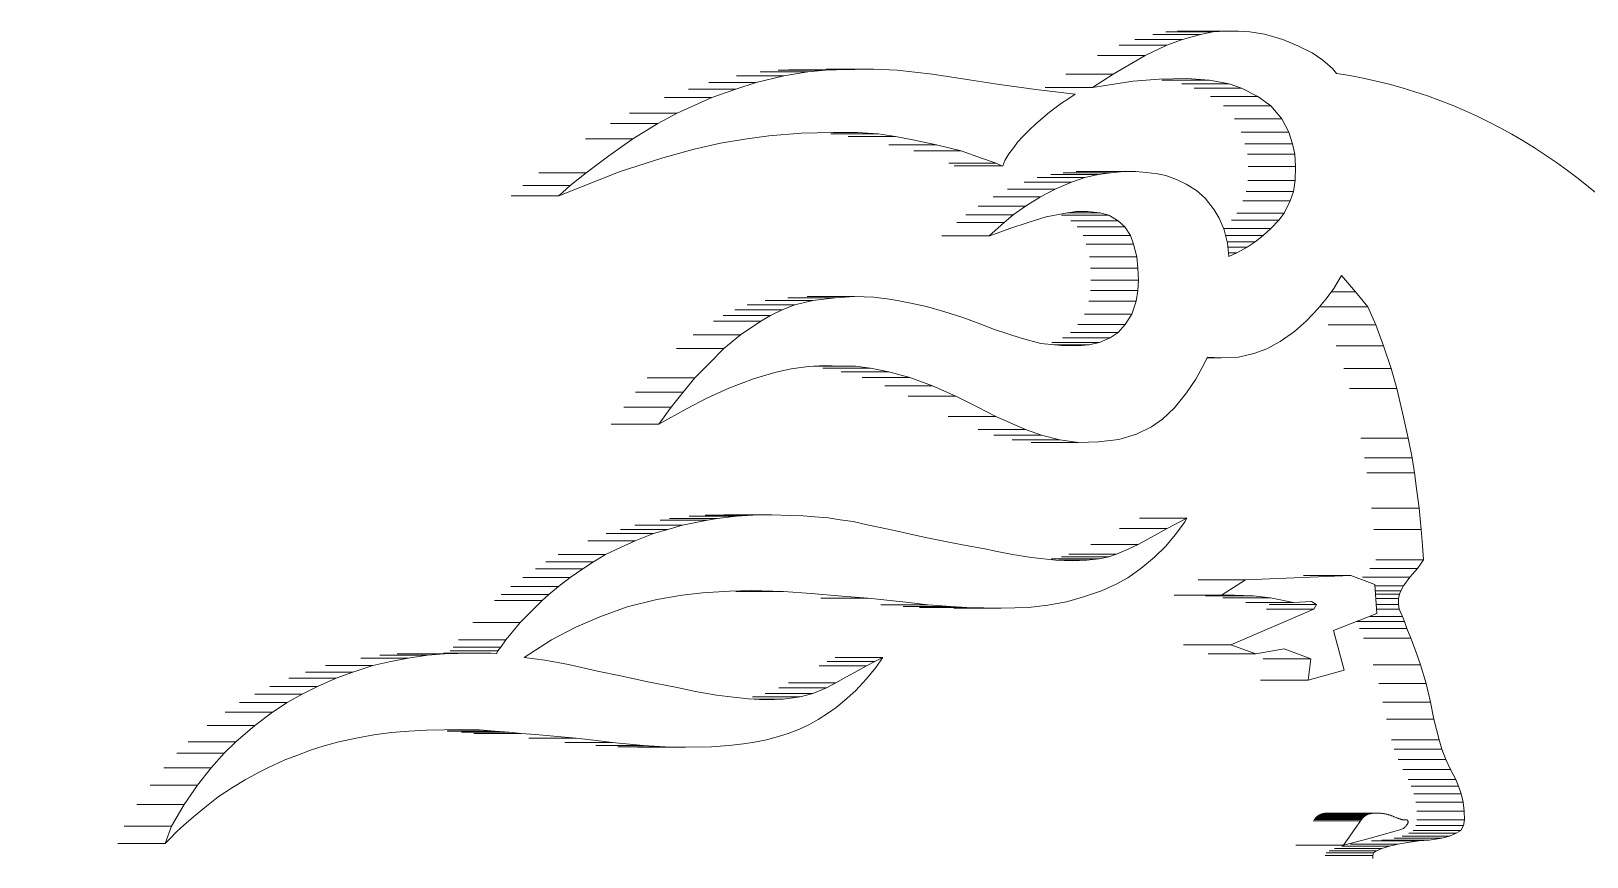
# Model space of a CAD drawing. Header units: inches. Extents: x 20 to 536, y 8 to 344.
# Drawn here: x 125.577 to 126.602, y 126.09 to 126.634 of the extents above; entities that cross this region are included whole.
import ezdxf

# ---------------------------------------------------------------- set-up
doc = ezdxf.new("R2010")
doc.units = ezdxf.units.IN
doc.header["$LTSCALE"] = 16
doc.header["$MEASUREMENT"] = 0
doc.layers.add('Visible (ANSI)', color=7, linetype='Continuous', lineweight=50)

msp = doc.modelspace()

# ---------------------------------------------------------------- linework, layer by layer
at = {"layer": 'Visible (ANSI)', "linetype": 'Continuous', "lineweight": 18}
for p, q in [((126.32467, 126.63301), (126.35592, 126.63301)), ((126.33243, 126.63339), (126.36368, 126.63339)), ((126.34125, 126.63352), (126.3725, 126.63352)), ((126.34745, 126.63136), (126.35592, 126.63301)), ((126.35592, 126.63301), (126.36368, 126.63339)), ((126.36368, 126.63339), (126.3725, 126.63352)), ((126.3725, 126.63352), (126.37994, 126.63299)), ((126.37994, 126.63299), (126.38972, 126.63143)), ((126.29401, 126.62427), (126.32526, 126.62427)), ((126.30435, 126.62791), (126.3356, 126.62791)), ((126.31099, 126.61752), (126.32526, 126.62427)), ((126.3162, 126.63136), (126.34745, 126.63136)), ((126.32526, 126.62427), (126.3356, 126.62791)), ((126.3356, 126.62791), (126.34745, 126.63136)), ((126.38972, 126.63143), (126.40179, 126.62794)), ((126.40179, 126.62794), (126.41159, 126.62391)), ((126.41159, 126.62391), (126.42113, 126.61923)), ((126.27974, 126.61752), (126.31099, 126.61752)), ((126.28999, 126.60522), (126.31099, 126.61752)), ((126.42113, 126.61923), (126.42806, 126.6143)), ((126.42806, 126.6143), (126.43444, 126.60893)), ((126.04193, 126.60409), (126.07318, 126.60409)), ((126.05494, 126.59971), (126.07318, 126.60409)), ((126.05765, 126.60667), (126.0889, 126.60667)), ((126.06932, 126.60773), (126.10057, 126.60773)), ((126.07318, 126.60409), (126.0889, 126.60667)), ((126.07653, 126.60802), (126.10778, 126.60802)), ((126.0889, 126.60667), (126.10057, 126.60773)), ((126.10057, 126.60773), (126.10778, 126.60802)), ((126.10104, 126.60839), (126.13229, 126.60839)), ((126.10778, 126.60802), (126.13229, 126.60839)), ((126.13229, 126.60839), (126.14779, 126.60783)), ((126.14779, 126.60783), (126.17099, 126.60527)), ((126.17099, 126.60527), (126.19528, 126.60146)), ((126.19528, 126.60146), (126.21523, 126.59843)), ((126.25874, 126.60522), (126.28999, 126.60522)), ((126.2765, 126.5963), (126.28999, 126.60522)), ((126.32028, 126.60198), (126.30308, 126.60066)), ((126.33841, 126.60226), (126.32028, 126.60198)), ((126.32209, 126.60116), (126.35334, 126.60116)), ((126.35334, 126.60116), (126.33841, 126.60226)), ((126.36645, 126.59872), (126.35334, 126.60116)), ((126.43444, 126.60893), (126.43715, 126.60567)), ((126.01028, 126.5954), (126.04153, 126.5954)), ((126.02369, 126.59971), (126.05494, 126.59971)), ((126.02584, 126.58988), (126.04153, 126.5954)), ((126.04153, 126.5954), (126.05494, 126.59971)), ((126.21523, 126.59843), (126.23916, 126.59503)), ((126.23916, 126.59503), (126.26493, 126.5921)), ((126.24525, 126.5963), (126.2765, 126.5963)), ((126.26493, 126.5921), (126.26008, 126.58868)), ((126.30308, 126.60066), (126.2765, 126.5963)), ((126.3352, 126.59872), (126.36645, 126.59872)), ((126.34327, 126.59593), (126.37452, 126.59593)), ((126.37452, 126.59593), (126.36645, 126.59872)), ((126.38537, 126.59053), (126.37452, 126.59593)), ((125.99459, 126.58988), (126.02584, 126.58988)), ((126.00284, 126.57957), (126.02584, 126.58988)), ((126.25236, 126.58333), (126.24816, 126.58009)), ((126.25607, 126.586), (126.25236, 126.58333)), ((126.26008, 126.58868), (126.25607, 126.586)), ((126.35412, 126.59053), (126.38537, 126.59053)), ((126.36268, 126.58431), (126.39393, 126.58431)), ((126.39393, 126.58431), (126.38537, 126.59053)), ((126.40114, 126.57568), (126.39393, 126.58431)), ((125.9589, 126.57258), (125.99015, 126.57258)), ((125.97159, 126.57957), (126.00284, 126.57957)), ((125.97375, 126.56266), (125.99015, 126.57258)), ((125.99015, 126.57258), (126.00284, 126.57957)), ((126.23889, 126.57222), (126.2347, 126.56829)), ((126.24367, 126.57638), (126.23889, 126.57222)), ((126.24816, 126.58009), (126.24367, 126.57638)), ((126.36989, 126.57568), (126.40114, 126.57568)), ((126.4056, 126.56701), (126.40114, 126.57568)), ((125.9425, 126.56266), (125.97375, 126.56266)), ((125.95788, 126.55128), (125.97375, 126.56266)), ((126.04757, 126.56245), (126.03139, 126.55966)), ((126.06335, 126.56453), (126.04757, 126.56245)), ((126.08464, 126.56628), (126.06335, 126.56453)), ((126.10564, 126.56683), (126.08464, 126.56628)), ((126.10402, 126.5659), (126.13527, 126.5659)), ((126.12185, 126.56685), (126.10564, 126.56683)), ((126.11544, 126.56422), (126.14669, 126.56422)), ((126.13527, 126.5659), (126.12185, 126.56685)), ((126.14669, 126.56422), (126.13527, 126.5659)), ((126.15813, 126.56186), (126.14669, 126.56422)), ((126.17357, 126.55863), (126.15813, 126.56186)), ((126.22711, 126.56033), (126.22449, 126.55688)), ((126.23081, 126.56425), (126.22711, 126.56033)), ((126.2347, 126.56829), (126.23081, 126.56425)), ((126.37435, 126.56701), (126.4056, 126.56701)), ((126.40799, 126.55937), (126.4056, 126.56701)), ((125.94302, 126.54021), (125.95788, 126.55128)), ((125.99348, 126.55008), (125.96537, 126.54111)), ((126.01403, 126.5557), (125.99348, 126.55008)), ((126.03139, 126.55966), (126.01403, 126.5557)), ((126.14232, 126.55863), (126.17357, 126.55863)), ((126.15864, 126.5547), (126.18989, 126.5547)), ((126.18989, 126.5547), (126.17357, 126.55863)), ((126.20335, 126.54983), (126.18989, 126.5547)), ((126.21299, 126.54651), (126.20335, 126.54983)), ((126.22139, 126.55263), (126.21877, 126.54838)), ((126.22449, 126.55688), (126.22139, 126.55263)), ((126.37674, 126.55937), (126.40799, 126.55937)), ((126.37842, 126.55251), (126.40967, 126.55251)), ((126.40967, 126.55251), (126.40799, 126.55937)), ((126.41005, 126.54437), (126.40967, 126.55251)), ((125.91177, 126.54021), (125.94302, 126.54021)), ((125.96537, 126.54111), (125.9249, 126.52499)), ((125.93244, 126.53184), (125.94302, 126.54021)), ((126.18174, 126.54651), (126.21299, 126.54651)), ((126.18527, 126.54483), (126.21652, 126.54483)), ((126.21652, 126.54483), (126.21299, 126.54651)), ((126.21735, 126.54484), (126.21652, 126.54483)), ((126.21877, 126.54838), (126.21735, 126.54484)), ((126.25714, 126.5403), (126.28839, 126.5403)), ((126.2657, 126.54099), (126.29695, 126.54099)), ((126.28016, 126.53904), (126.28839, 126.5403)), ((126.28839, 126.5403), (126.29695, 126.54099)), ((126.29695, 126.54099), (126.30503, 126.54097)), ((126.30503, 126.54097), (126.31164, 126.54051)), ((126.31164, 126.54051), (126.31912, 126.53949)), ((126.3788, 126.54437), (126.41005, 126.54437)), ((126.40983, 126.53508), (126.41005, 126.54437)), ((125.90119, 126.53184), (125.93244, 126.53184)), ((125.9249, 126.52499), (125.93244, 126.53184)), ((126.2205, 126.52943), (126.25175, 126.52943)), ((126.23134, 126.53411), (126.26259, 126.53411)), ((126.23999, 126.53721), (126.27124, 126.53721)), ((126.24226, 126.52448), (126.25175, 126.52943)), ((126.24891, 126.53904), (126.28016, 126.53904)), ((126.25175, 126.52943), (126.26259, 126.53411)), ((126.26259, 126.53411), (126.27124, 126.53721)), ((126.27124, 126.53721), (126.28016, 126.53904)), ((126.31912, 126.53949), (126.32464, 126.53845)), ((126.32464, 126.53845), (126.33165, 126.53573)), ((126.33165, 126.53573), (126.33805, 126.53272)), ((126.33805, 126.53272), (126.34495, 126.52845)), ((126.37858, 126.53508), (126.40983, 126.53508)), ((126.40879, 126.52782), (126.40983, 126.53508)), ((125.89365, 126.52499), (125.9249, 126.52499)), ((126.21101, 126.52448), (126.24226, 126.52448)), ((126.23238, 126.51825), (126.24226, 126.52448)), ((126.34495, 126.52845), (126.35051, 126.52359)), ((126.35051, 126.52359), (126.35648, 126.51592)), ((126.37535, 126.52165), (126.4066, 126.52165)), ((126.37754, 126.52782), (126.40879, 126.52782)), ((126.40267, 126.51373), (126.4066, 126.52165)), ((126.4066, 126.52165), (126.40879, 126.52782)), ((126.19299, 126.51248), (126.22424, 126.51248)), ((126.20113, 126.51825), (126.23238, 126.51825)), ((126.2183, 126.50759), (126.22424, 126.51248)), ((126.22424, 126.51248), (126.23238, 126.51825)), ((126.24578, 126.51111), (126.23395, 126.50756)), ((126.25744, 126.51347), (126.24578, 126.51111)), ((126.25596, 126.51234), (126.28721, 126.51234)), ((126.26585, 126.51479), (126.25744, 126.51347)), ((126.25977, 126.51384), (126.28134, 126.51384)), ((126.26529, 126.5147), (126.27308, 126.5147)), ((126.27308, 126.5147), (126.26585, 126.51479)), ((126.28134, 126.51384), (126.27308, 126.5147)), ((126.28721, 126.51234), (126.28134, 126.51384)), ((126.29327, 126.50866), (126.28721, 126.51234)), ((126.35648, 126.51592), (126.35985, 126.51032)), ((126.35985, 126.51032), (126.36311, 126.50275)), ((126.36793, 126.50903), (126.39918, 126.50903)), ((126.37142, 126.51373), (126.40267, 126.51373)), ((126.39377, 126.50356), (126.39918, 126.50903)), ((126.39918, 126.50903), (126.40267, 126.51373)), ((126.17711, 126.49861), (126.20836, 126.49861)), ((126.18705, 126.50759), (126.2183, 126.50759)), ((126.20836, 126.49861), (126.2183, 126.50759)), ((126.20871, 126.49861), (126.20836, 126.49861)), ((126.22196, 126.5036), (126.20871, 126.49861)), ((126.23395, 126.50756), (126.22196, 126.5036)), ((126.26202, 126.50866), (126.29327, 126.50866)), ((126.26636, 126.50456), (126.29761, 126.50456)), ((126.27021, 126.49887), (126.30146, 126.49887)), ((126.29761, 126.50456), (126.29327, 126.50866)), ((126.30146, 126.49887), (126.29761, 126.50456)), ((126.30342, 126.49315), (126.30146, 126.49887)), ((126.36277, 126.50356), (126.39377, 126.50356)), ((126.36311, 126.50275), (126.3653, 126.49389)), ((126.36403, 126.49902), (126.38883, 126.49902)), ((126.3834, 126.49467), (126.38883, 126.49902)), ((126.38883, 126.49902), (126.39377, 126.50356)), ((126.27217, 126.49315), (126.30342, 126.49315)), ((126.30558, 126.48485), (126.30342, 126.49315)), ((126.3651, 126.49467), (126.3834, 126.49467)), ((126.3653, 126.49389), (126.36613, 126.48514)), ((126.36555, 126.49124), (126.37813, 126.49124)), ((126.3714, 126.48761), (126.37813, 126.49124)), ((126.37813, 126.49124), (126.3834, 126.49467)), ((126.27433, 126.48485), (126.30558, 126.48485)), ((126.30635, 126.47752), (126.30558, 126.48485)), ((126.3659, 126.48761), (126.3714, 126.48761)), ((126.36613, 126.48514), (126.3714, 126.48761)), ((126.2751, 126.47752), (126.30635, 126.47752)), ((126.27536, 126.46959), (126.30661, 126.46959)), ((126.30661, 126.46959), (126.30635, 126.47752)), ((126.30635, 126.46264), (126.30661, 126.46959)), ((126.44033, 126.47257), (126.43533, 126.46399)), ((126.44957, 126.46183), (126.44033, 126.47257)), ((126.07568, 126.45795), (126.10693, 126.45795)), ((126.08847, 126.45873), (126.11972, 126.45873)), ((126.09216, 126.45614), (126.10693, 126.45795)), ((126.10693, 126.45795), (126.11972, 126.45873)), ((126.11972, 126.45873), (126.13245, 126.45833)), ((126.13245, 126.45833), (126.14416, 126.45673)), ((126.2751, 126.46264), (126.30635, 126.46264)), ((126.30522, 126.45568), (126.30635, 126.46264)), ((126.43533, 126.46399), (126.4303, 126.45716)), ((126.43374, 126.46183), (126.44957, 126.46183)), ((126.45772, 126.45193), (126.44957, 126.46183)), ((126.04086, 126.44988), (126.07211, 126.44988)), ((126.04908, 126.45318), (126.08033, 126.45318)), ((126.06091, 126.45614), (126.09216, 126.45614)), ((126.06442, 126.44619), (126.07211, 126.44988)), ((126.07211, 126.44988), (126.08033, 126.45318)), ((126.08033, 126.45318), (126.09216, 126.45614)), ((126.14416, 126.45673), (126.15571, 126.45452)), ((126.15571, 126.45452), (126.16708, 126.45212)), ((126.16708, 126.45212), (126.17916, 126.44873)), ((126.17916, 126.44873), (126.19107, 126.44495)), ((126.27397, 126.45568), (126.30522, 126.45568)), ((126.30239, 126.44722), (126.30522, 126.45568)), ((126.42471, 126.45054), (126.41724, 126.44279)), ((126.4303, 126.45716), (126.42471, 126.45054)), ((126.42647, 126.45193), (126.45772, 126.45193)), ((126.46292, 126.44003), (126.45772, 126.45193)), ((126.02685, 126.44252), (126.0581, 126.44252)), ((126.03317, 126.44619), (126.06442, 126.44619)), ((126.04461, 126.43359), (126.0581, 126.44252)), ((126.0581, 126.44252), (126.06442, 126.44619)), ((126.19107, 126.44495), (126.20118, 126.44111)), ((126.20118, 126.44111), (126.21188, 126.4371)), ((126.26675, 126.4404), (126.298, 126.4404)), ((126.27114, 126.44722), (126.30239, 126.44722)), ((126.29325, 126.43498), (126.298, 126.4404)), ((126.298, 126.4404), (126.30239, 126.44722)), ((126.41724, 126.44279), (126.40939, 126.4357)), ((126.43167, 126.44003), (126.46292, 126.44003)), ((126.46801, 126.42619), (126.46292, 126.44003)), ((126.01336, 126.43359), (126.04461, 126.43359)), ((126.03371, 126.42449), (126.04461, 126.43359)), ((126.21188, 126.4371), (126.22949, 126.43142)), ((126.22949, 126.43142), (126.24243, 126.42785)), ((126.24243, 126.42785), (126.25603, 126.42647)), ((126.24969, 126.42844), (126.28094, 126.42844)), ((126.25135, 126.42695), (126.27408, 126.42695)), ((126.2567, 126.43152), (126.28795, 126.43152)), ((126.262, 126.43498), (126.29325, 126.43498)), ((126.26669, 126.42624), (126.27408, 126.42695)), ((126.27408, 126.42695), (126.28094, 126.42844)), ((126.28094, 126.42844), (126.28795, 126.43152)), ((126.28795, 126.43152), (126.29325, 126.43498)), ((126.40002, 126.42923), (126.39119, 126.4243)), ((126.40939, 126.4357), (126.40002, 126.42923)), ((126.00246, 126.42449), (126.03371, 126.42449)), ((126.02454, 126.41535), (126.03371, 126.42449)), ((126.25603, 126.42647), (126.26669, 126.42624)), ((126.35206, 126.41871), (126.34852, 126.41197)), ((126.3519, 126.4184), (126.36122, 126.4184)), ((126.36122, 126.4184), (126.35206, 126.41871)), ((126.37255, 126.41879), (126.36122, 126.4184)), ((126.38254, 126.42112), (126.37255, 126.41879)), ((126.39119, 126.4243), (126.38254, 126.42112)), ((126.43676, 126.42619), (126.46801, 126.42619)), ((126.47312, 126.41138), (126.46801, 126.42619)), ((126.0145, 126.4052), (126.02454, 126.41535)), ((126.06713, 126.4088), (126.05319, 126.40461)), ((126.07807, 126.4112), (126.06713, 126.4088)), ((126.08946, 126.41261), (126.07807, 126.4112)), ((126.10021, 126.41328), (126.08946, 126.41261)), ((126.09308, 126.41284), (126.12023, 126.41284)), ((126.09449, 126.41292), (126.10969, 126.41292)), ((126.0989, 126.4115), (126.13015, 126.4115)), ((126.10969, 126.41292), (126.10021, 126.41328)), ((126.12023, 126.41284), (126.10969, 126.41292)), ((126.11097, 126.4092), (126.14222, 126.4092)), ((126.13015, 126.4115), (126.12023, 126.41284)), ((126.14222, 126.4092), (126.13015, 126.4115)), ((126.15604, 126.40544), (126.14222, 126.4092)), ((126.34852, 126.41197), (126.3445, 126.40438)), ((126.44187, 126.41138), (126.47312, 126.41138)), ((126.4769, 126.39827), (126.47312, 126.41138)), ((125.98325, 126.4052), (126.0145, 126.4052)), ((126.00675, 126.39586), (126.0145, 126.4052)), ((126.03701, 126.39838), (126.02237, 126.39179)), ((126.05319, 126.40461), (126.03701, 126.39838)), ((126.12479, 126.40544), (126.15604, 126.40544)), ((126.1397, 126.39996), (126.17095, 126.39996)), ((126.17095, 126.39996), (126.15604, 126.40544)), ((126.18632, 126.39314), (126.17095, 126.39996)), ((126.3445, 126.40438), (126.33832, 126.39537)), ((126.44565, 126.39827), (126.4769, 126.39827)), ((126.48128, 126.37926), (126.4769, 126.39827)), ((125.96776, 126.3859), (125.99901, 126.3859)), ((125.9755, 126.39586), (126.00675, 126.39586)), ((125.99074, 126.37468), (125.99901, 126.3859)), ((125.99901, 126.3859), (126.00675, 126.39586)), ((126.02237, 126.39179), (126.00895, 126.38486)), ((126.15507, 126.39314), (126.18632, 126.39314)), ((126.20086, 126.38581), (126.18632, 126.39314)), ((126.33832, 126.39537), (126.33036, 126.38544)), ((126.00895, 126.38486), (125.99074, 126.37468)), ((126.18139, 126.37964), (126.21264, 126.37964)), ((126.21264, 126.37964), (126.20086, 126.38581)), ((126.23236, 126.3712), (126.21264, 126.37964)), ((126.32248, 126.37807), (126.31529, 126.37295)), ((126.33036, 126.38544), (126.32248, 126.37807)), ((126.48429, 126.36554), (126.48128, 126.37926)), ((125.95949, 126.37468), (125.99074, 126.37468)), ((126.20111, 126.3712), (126.23236, 126.3712)), ((126.21149, 126.36739), (126.24274, 126.36739)), ((126.24274, 126.36739), (126.23236, 126.3712)), ((126.25482, 126.3644), (126.24274, 126.36739)), ((126.30544, 126.36806), (126.29364, 126.36453)), ((126.31529, 126.37295), (126.30544, 126.36806)), ((126.45304, 126.36554), (126.48429, 126.36554)), ((126.48678, 126.35255), (126.48429, 126.36554)), ((126.22357, 126.3644), (126.25482, 126.3644)), ((126.23599, 126.3626), (126.26724, 126.3626)), ((126.26724, 126.3626), (126.25482, 126.3644)), ((126.28037, 126.36294), (126.26724, 126.3626)), ((126.29364, 126.36453), (126.28037, 126.36294)), ((126.45553, 126.35255), (126.48678, 126.35255)), ((126.48832, 126.34263), (126.48678, 126.35255)), ((126.45707, 126.34263), (126.48832, 126.34263)), ((126.49002, 126.33053), (126.48832, 126.34263)), ((126.49145, 126.31926), (126.49002, 126.33053)), ((126.02144, 126.31469), (126.05269, 126.31469)), ((126.03389, 126.31501), (126.06514, 126.31501)), ((126.04196, 126.31399), (126.05269, 126.31469)), ((126.05269, 126.31469), (126.06514, 126.31501)), ((126.06514, 126.31501), (126.07725, 126.31453)), ((126.07725, 126.31453), (126.08589, 126.31425)), ((126.08589, 126.31425), (126.09355, 126.31358)), ((126.4602, 126.31926), (126.49145, 126.31926)), ((126.49291, 126.30521), (126.49145, 126.31926)), ((125.96552, 126.30526), (125.99677, 126.30526)), ((125.97508, 126.30817), (126.00633, 126.30817)), ((125.98731, 126.30274), (125.99677, 126.30526)), ((125.99166, 126.31146), (126.02291, 126.31146)), ((125.99677, 126.30526), (126.00633, 126.30817)), ((125.99793, 126.31248), (126.02918, 126.31248)), ((126.00633, 126.30817), (126.02291, 126.31146)), ((126.01071, 126.31399), (126.04196, 126.31399)), ((126.02291, 126.31146), (126.02918, 126.31248)), ((126.02918, 126.31248), (126.04196, 126.31399)), ((126.09355, 126.31358), (126.10224, 126.31292)), ((126.10224, 126.31292), (126.11025, 126.31173)), ((126.11025, 126.31173), (126.11884, 126.31054)), ((126.11884, 126.31054), (126.12811, 126.30844)), ((126.12811, 126.30844), (126.14191, 126.3056)), ((126.14191, 126.3056), (126.14993, 126.30375)), ((126.29425, 126.30595), (126.3255, 126.30595)), ((126.30736, 126.31272), (126.33861, 126.31272)), ((126.31482, 126.29996), (126.3255, 126.30595)), ((126.3255, 126.30595), (126.33861, 126.31272)), ((126.33425, 126.30638), (126.33091, 126.3017)), ((126.33709, 126.31026), (126.33425, 126.30638)), ((126.33861, 126.31272), (126.33709, 126.31026)), ((126.46166, 126.30521), (126.49291, 126.30521)), ((126.49367, 126.29474), (126.49291, 126.30521)), ((125.94401, 126.29794), (125.97526, 126.29794)), ((125.95606, 126.30274), (125.98731, 126.30274)), ((125.96567, 126.29353), (125.97526, 126.29794)), ((125.97526, 126.29794), (125.98731, 126.30274)), ((126.14993, 126.30375), (126.15852, 126.30177)), ((126.15852, 126.30177), (126.16745, 126.2998)), ((126.16745, 126.2998), (126.17844, 126.29759)), ((126.17844, 126.29759), (126.1907, 126.29515)), ((126.1907, 126.29515), (126.20553, 126.29259)), ((126.27532, 126.29533), (126.30657, 126.29533)), ((126.29982, 126.29245), (126.30657, 126.29533)), ((126.30657, 126.29533), (126.31482, 126.29996)), ((126.3246, 126.29443), (126.31723, 126.28715)), ((126.33091, 126.3017), (126.3246, 126.29443)), ((126.4943, 126.28532), (126.49367, 126.29474)), ((125.91648, 126.28403), (125.94773, 126.28403)), ((125.92453, 126.2889), (125.95578, 126.2889)), ((125.94081, 126.27944), (125.94773, 126.28403)), ((125.94773, 126.28403), (125.95578, 126.2889)), ((125.95578, 126.2889), (125.96567, 126.29353)), ((126.20553, 126.29259), (126.21354, 126.29074)), ((126.21354, 126.29074), (126.22362, 126.28892)), ((126.22362, 126.28892), (126.23621, 126.28687)), ((126.23621, 126.28687), (126.25227, 126.28513)), ((126.24945, 126.28609), (126.2807, 126.28609)), ((126.25227, 126.28513), (126.26301, 126.28464)), ((126.25406, 126.28505), (126.27272, 126.28505)), ((126.25595, 126.28738), (126.2872, 126.28738)), ((126.26084, 126.28903), (126.29209, 126.28903)), ((126.26301, 126.28464), (126.27272, 126.28505)), ((126.27272, 126.28505), (126.2807, 126.28609)), ((126.2807, 126.28609), (126.2872, 126.28738)), ((126.2872, 126.28738), (126.29209, 126.28903)), ((126.29209, 126.28903), (126.29982, 126.29245)), ((126.31723, 126.28715), (126.30825, 126.27963)), ((126.46305, 126.28532), (126.4943, 126.28532)), ((126.49034, 126.27973), (126.4943, 126.28532)), ((125.90117, 126.27365), (125.93242, 126.27365)), ((125.90956, 126.27944), (125.94081, 126.27944)), ((125.92472, 126.26773), (125.93242, 126.27365)), ((125.93242, 126.27365), (125.94081, 126.27944)), ((126.29957, 126.2735), (126.29198, 126.26929)), ((126.30825, 126.27963), (126.29957, 126.2735)), ((126.37714, 126.27216), (126.44651, 126.275)), ((126.41526, 126.275), (126.44651, 126.275)), ((126.44651, 126.275), (126.46239, 126.26916)), ((126.45408, 126.274), (126.48533, 126.274)), ((126.45909, 126.27973), (126.49034, 126.27973)), ((126.48112, 126.26817), (126.48533, 126.274)), ((126.48533, 126.274), (126.49034, 126.27973)), ((125.89347, 126.26773), (125.92472, 126.26773)), ((125.91836, 126.26248), (125.92472, 126.26773)), ((126.01966, 126.26367), (126.00618, 126.26203)), ((126.03741, 126.26476), (126.01966, 126.26367)), ((126.05172, 126.2652), (126.03741, 126.26476)), ((126.04162, 126.2645), (126.07287, 126.2645)), ((126.07287, 126.2645), (126.05172, 126.2652)), ((126.09118, 126.26314), (126.07287, 126.2645)), ((126.11162, 126.2614), (126.09118, 126.26314)), ((126.28226, 126.26484), (126.26988, 126.26076)), ((126.29198, 126.26929), (126.28226, 126.26484)), ((126.34589, 126.27216), (126.37714, 126.27216)), ((126.36144, 126.26204), (126.37714, 126.27216)), ((126.46239, 126.26916), (126.46371, 126.24992)), ((126.46246, 126.26817), (126.48112, 126.26817)), ((126.46269, 126.26486), (126.47946, 126.26486)), ((126.4786, 126.26279), (126.47946, 126.26486)), ((126.47946, 126.26486), (126.48112, 126.26817)), ((125.88269, 126.2586), (125.91394, 126.2586)), ((125.88711, 126.26248), (125.91836, 126.26248)), ((125.90633, 126.25081), (125.91394, 126.2586)), ((125.91394, 126.2586), (125.91836, 126.26248)), ((125.97004, 126.25431), (125.95199, 126.24788)), ((125.98952, 126.25911), (125.97004, 126.25431)), ((126.00618, 126.26203), (125.98952, 126.25911)), ((126.09744, 126.26002), (126.12869, 126.26002)), ((126.12869, 126.26002), (126.11162, 126.2614)), ((126.15544, 126.25715), (126.12869, 126.26002)), ((126.13699, 126.25571), (126.16824, 126.25571)), ((126.15175, 126.2545), (126.183, 126.2545)), ((126.16824, 126.25571), (126.15544, 126.25715)), ((126.16241, 126.25385), (126.19366, 126.25385)), ((126.183, 126.2545), (126.16824, 126.25571)), ((126.19366, 126.25385), (126.183, 126.2545)), ((126.18507, 126.25359), (126.21632, 126.25359)), ((126.21632, 126.25359), (126.19366, 126.25385)), ((126.23425, 126.25406), (126.21632, 126.25359)), ((126.24702, 126.25549), (126.23425, 126.25406)), ((126.25925, 126.25772), (126.24702, 126.25549)), ((126.26988, 126.26076), (126.25925, 126.25772)), ((126.33019, 126.26204), (126.36144, 126.26204)), ((126.35084, 126.2616), (126.38209, 126.2616)), ((126.36957, 126.26216), (126.36144, 126.26204)), ((126.36228, 126.26025), (126.39353, 126.26025)), ((126.36753, 126.22945), (126.42217, 126.25283)), ((126.38209, 126.2616), (126.36957, 126.26216)), ((126.37747, 126.25719), (126.40872, 126.25719)), ((126.39353, 126.26025), (126.38209, 126.2616)), ((126.39092, 126.25283), (126.42217, 126.25283)), ((126.39264, 126.2559), (126.42389, 126.2559)), ((126.40872, 126.25719), (126.39353, 126.26025)), ((126.42057, 126.25788), (126.40872, 126.25719)), ((126.42389, 126.2559), (126.42057, 126.25788)), ((126.42217, 126.25283), (126.42389, 126.2559)), ((126.46283, 126.26279), (126.4786, 126.26279)), ((126.46303, 126.2599), (126.47792, 126.2599)), ((126.4633, 126.25599), (126.47787, 126.25599)), ((126.46351, 126.25292), (126.47826, 126.25292)), ((126.47787, 126.25599), (126.47792, 126.2599)), ((126.47826, 126.25292), (126.47787, 126.25599)), ((126.47792, 126.2599), (126.4786, 126.26279)), ((126.48046, 126.24812), (126.47826, 126.25292)), ((125.86836, 126.24401), (125.89961, 126.24401)), ((125.8945, 126.23795), (125.89961, 126.24401)), ((125.89961, 126.24401), (125.90633, 126.25081)), ((125.95199, 126.24788), (125.93609, 126.24108)), ((126.46371, 126.24992), (126.43507, 126.23884)), ((126.45049, 126.24481), (126.48174, 126.24481)), ((126.45905, 126.24812), (126.48046, 126.24812)), ((126.48174, 126.24481), (126.48046, 126.24812)), ((126.4834, 126.2401), (126.48174, 126.24481)), ((125.85884, 126.23273), (125.89009, 126.23273)), ((125.88674, 126.22791), (125.89009, 126.23273)), ((125.89009, 126.23273), (125.8945, 126.23795)), ((125.9202, 126.23265), (125.90221, 126.2211)), ((125.93609, 126.24108), (125.9202, 126.23265)), ((126.43507, 126.23884), (126.44218, 126.2126)), ((126.45215, 126.2401), (126.4834, 126.2401)), ((126.45481, 126.23367), (126.48606, 126.23367)), ((126.48606, 126.23367), (126.4834, 126.2401)), ((126.489, 126.22565), (126.48606, 126.23367)), ((125.80715, 126.22256), (125.8384, 126.22256)), ((125.8185, 126.22343), (125.84975, 126.22343)), ((125.82577, 126.22058), (125.8384, 126.22256)), ((125.8384, 126.22256), (125.84975, 126.22343)), ((125.84896, 126.2239), (125.88021, 126.2239)), ((125.84975, 126.22343), (125.85852, 126.2237)), ((125.85346, 126.2254), (125.88471, 126.2254)), ((125.85549, 126.22791), (125.88674, 126.22791)), ((125.85852, 126.2237), (125.86304, 126.22377)), ((125.86304, 126.22377), (125.87278, 126.22378)), ((125.87278, 126.22378), (125.88021, 126.2239)), ((125.88021, 126.2239), (125.88393, 126.22343)), ((125.88393, 126.22343), (125.88471, 126.2254)), ((125.88471, 126.2254), (125.88674, 126.22791)), ((126.33628, 126.22945), (126.36753, 126.22945)), ((126.3526, 126.22336), (126.38385, 126.22336)), ((126.38385, 126.22336), (126.36753, 126.22945)), ((126.4027, 126.22669), (126.38385, 126.22336)), ((126.42013, 126.22012), (126.4027, 126.22669)), ((126.49241, 126.21614), (126.489, 126.22565)), ((125.77124, 126.21568), (125.80249, 126.21568)), ((125.78935, 126.21146), (125.80249, 126.21568)), ((125.79452, 126.22058), (125.82577, 126.22058)), ((125.80249, 126.21568), (125.81443, 126.21831)), ((125.81443, 126.21831), (125.82577, 126.22058)), ((125.90221, 126.2211), (125.91574, 126.21933)), ((125.91574, 126.21933), (125.93136, 126.21639)), ((125.93136, 126.21639), (125.95045, 126.21207)), ((125.95045, 126.21207), (125.96565, 126.20896)), ((126.09641, 126.21557), (126.12766, 126.21557)), ((126.10175, 126.21836), (126.133, 126.21836)), ((126.10703, 126.22095), (126.13828, 126.22095)), ((126.10708, 126.22095), (126.13833, 126.22095)), ((126.11402, 126.20803), (126.12204, 126.21246)), ((126.12204, 126.21246), (126.12766, 126.21557)), ((126.13376, 126.21438), (126.12754, 126.20702)), ((126.12766, 126.21557), (126.133, 126.21836)), ((126.133, 126.21836), (126.13828, 126.22095)), ((126.13833, 126.22095), (126.13376, 126.21438)), ((126.13828, 126.22095), (126.13833, 126.22095)), ((126.38888, 126.22012), (126.42013, 126.22012)), ((126.41831, 126.20615), (126.42013, 126.22012)), ((126.44218, 126.2126), (126.41831, 126.20615)), ((126.46116, 126.21614), (126.49241, 126.21614)), ((126.4962, 126.20386), (126.49241, 126.21614)), ((125.73472, 126.20201), (125.76597, 126.20201)), ((125.74709, 126.20744), (125.77834, 126.20744)), ((125.756, 126.1969), (125.76597, 126.20201)), ((125.7581, 126.21146), (125.78935, 126.21146)), ((125.76597, 126.20201), (125.77834, 126.20744)), ((125.77834, 126.20744), (125.78935, 126.21146)), ((125.96565, 126.20896), (125.98349, 126.20509)), ((125.98349, 126.20509), (126.00174, 126.20139)), ((126.07619, 126.20443), (126.10744, 126.20443)), ((126.10113, 126.20115), (126.10744, 126.20443)), ((126.10744, 126.20443), (126.11402, 126.20803)), ((126.12754, 126.20702), (126.12023, 126.19918)), ((126.38706, 126.20615), (126.41831, 126.20615)), ((126.46495, 126.20386), (126.4962, 126.20386)), ((126.49893, 126.19152), (126.4962, 126.20386)), ((125.71481, 126.19132), (125.74606, 126.19132)), ((125.72475, 126.1969), (125.756, 126.1969)), ((125.73644, 126.18506), (125.74606, 126.19132)), ((125.74606, 126.19132), (125.756, 126.1969)), ((126.00174, 126.20139), (126.01501, 126.19873)), ((126.01501, 126.19873), (126.02877, 126.19623)), ((126.02877, 126.19623), (126.0401, 126.19481)), ((126.0401, 126.19481), (126.04977, 126.19384)), ((126.04977, 126.19384), (126.06095, 126.19306)), ((126.05257, 126.19516), (126.08382, 126.19516)), ((126.05385, 126.19356), (126.07267, 126.19356)), ((126.06095, 126.19306), (126.07267, 126.19356)), ((126.06096, 126.19736), (126.09221, 126.19736)), ((126.06988, 126.20115), (126.10113, 126.20115)), ((126.07267, 126.19356), (126.08382, 126.19516)), ((126.08382, 126.19516), (126.09221, 126.19736)), ((126.09221, 126.19736), (126.10113, 126.20115)), ((126.11304, 126.19264), (126.10764, 126.18809)), ((126.12023, 126.19918), (126.11304, 126.19264)), ((126.46768, 126.19152), (126.49893, 126.19152)), ((126.50119, 126.18045), (126.49893, 126.19152)), ((125.70519, 126.18506), (125.73644, 126.18506)), ((125.72472, 126.17614), (125.73644, 126.18506)), ((126.10248, 126.18465), (126.09572, 126.1802)), ((126.10764, 126.18809), (126.10248, 126.18465)), ((125.69347, 126.17614), (125.72472, 126.17614)), ((125.71221, 126.16557), (125.72472, 126.17614)), ((125.81475, 126.17172), (125.80326, 126.17015)), ((125.82624, 126.1726), (125.81475, 126.17172)), ((125.83774, 126.17319), (125.82624, 126.1726)), ((125.84961, 126.17338), (125.83774, 126.17319)), ((125.86075, 126.17369), (125.84961, 126.17338)), ((125.85149, 126.17247), (125.88274, 126.17247)), ((125.85169, 126.17343), (125.87268, 126.17343)), ((125.87268, 126.17343), (125.86075, 126.17369)), ((125.86095, 126.17192), (125.8922, 126.17192)), ((125.86895, 126.17092), (125.9002, 126.17092)), ((125.88274, 126.17247), (125.87268, 126.17343)), ((125.8922, 126.17192), (125.88274, 126.17247)), ((125.9002, 126.17092), (125.8922, 126.17192)), ((125.90965, 126.17023), (125.9002, 126.17092)), ((126.07597, 126.17095), (126.06812, 126.1686)), ((126.08344, 126.17386), (126.07597, 126.17095)), ((126.08971, 126.17675), (126.08344, 126.17386)), ((126.09572, 126.1802), (126.08971, 126.17675)), ((126.46994, 126.18045), (126.50119, 126.18045)), ((126.50456, 126.16688), (126.50119, 126.18045)), ((125.68096, 126.16557), (125.71221, 126.16557)), ((125.70472, 126.15811), (125.71221, 126.16557)), ((125.77046, 126.16279), (125.76153, 126.16)), ((125.78012, 126.16545), (125.77046, 126.16279)), ((125.79147, 126.168), (125.78012, 126.16545)), ((125.80326, 126.17015), (125.79147, 126.168)), ((125.90513, 126.16784), (125.93638, 126.16784)), ((125.92166, 126.16915), (125.90965, 126.17023)), ((125.93638, 126.16784), (125.92166, 126.16915)), ((125.92902, 126.16499), (125.96027, 126.16499)), ((125.94778, 126.16648), (125.93638, 126.16784)), ((125.96027, 126.16499), (125.94778, 126.16648)), ((125.94932, 126.16306), (125.98057, 126.16306)), ((125.98057, 126.16306), (125.96027, 126.16499)), ((125.96375, 126.16216), (125.995, 126.16216)), ((125.97707, 126.16208), (126.00832, 126.16208)), ((125.995, 126.16216), (125.98057, 126.16306)), ((126.00832, 126.16208), (125.995, 126.16216)), ((126.02551, 126.16221), (126.00832, 126.16208)), ((126.03689, 126.16308), (126.02551, 126.16221)), ((126.0465, 126.16421), (126.03689, 126.16308)), ((126.05387, 126.16517), (126.0465, 126.16421)), ((126.06088, 126.16667), (126.05387, 126.16517)), ((126.06812, 126.1686), (126.06088, 126.16667)), ((126.47331, 126.16688), (126.50456, 126.16688)), ((126.47507, 126.16064), (126.50632, 126.16064)), ((126.50632, 126.16064), (126.50456, 126.16688)), ((126.50899, 126.15395), (126.50632, 126.16064)), ((125.67347, 126.15811), (125.70472, 126.15811)), ((125.69604, 126.14836), (125.70472, 126.15811)), ((125.74465, 126.15359), (125.73327, 126.14836)), ((125.75236, 126.15651), (125.74465, 126.15359)), ((125.76153, 126.16), (125.75236, 126.15651)), ((126.47774, 126.15395), (126.50899, 126.15395)), ((126.5121, 126.14722), (126.50899, 126.15395)), ((125.66479, 126.14836), (125.69604, 126.14836)), ((125.68708, 126.13686), (125.69604, 126.14836)), ((125.71834, 126.14044), (125.71016, 126.13543)), ((125.72676, 126.14504), (125.71834, 126.14044)), ((125.73327, 126.14836), (125.72676, 126.14504)), ((126.48085, 126.14722), (126.5121, 126.14722)), ((126.48431, 126.14069), (126.51556, 126.14069)), ((126.51556, 126.14069), (126.5121, 126.14722)), ((126.51748, 126.1364), (126.51556, 126.14069)), ((125.65583, 126.13686), (125.68708, 126.13686)), ((125.67829, 126.12431), (125.68708, 126.13686)), ((125.71016, 126.13543), (125.70064, 126.12922)), ((126.48623, 126.1364), (126.51748, 126.1364)), ((126.48798, 126.13125), (126.51923, 126.13125)), ((126.51923, 126.13125), (126.51748, 126.1364)), ((126.52045, 126.12582), (126.51923, 126.13125)), ((125.64704, 126.12431), (125.67829, 126.12431)), ((125.66996, 126.10985), (125.67829, 126.12431)), ((125.69296, 126.1231), (125.68444, 126.11612)), ((125.70064, 126.12922), (125.69296, 126.1231)), ((126.4892, 126.12582), (126.52045, 126.12582)), ((126.4899, 126.11977), (126.52115, 126.11977)), ((126.52115, 126.11977), (126.52045, 126.12582)), ((126.5213, 126.11422), (126.52115, 126.11977)), ((125.63871, 126.10985), (125.66996, 126.10985)), ((125.6658, 126.09854), (125.66996, 126.10985)), ((125.67796, 126.11071), (125.67329, 126.10631)), ((125.68444, 126.11612), (125.67796, 126.11071)), ((126.42168, 126.11356), (126.45293, 126.11356)), ((126.42235, 126.11445), (126.4536, 126.11445)), ((126.42277, 126.11497), (126.45402, 126.11497)), ((126.42306, 126.11529), (126.45431, 126.11529)), ((126.42334, 126.11557), (126.45459, 126.11557)), ((126.42361, 126.11583), (126.45486, 126.11583)), ((126.42387, 126.11608), (126.45512, 126.11608)), ((126.42414, 126.11631), (126.45539, 126.11631)), ((126.42441, 126.11652), (126.45566, 126.11652)), ((126.42468, 126.11672), (126.45593, 126.11672)), ((126.42495, 126.11691), (126.4562, 126.11691)), ((126.42522, 126.11708), (126.45647, 126.11708)), ((126.4255, 126.11724), (126.45675, 126.11724)), ((126.42578, 126.11739), (126.45703, 126.11739)), ((126.42606, 126.11753), (126.45731, 126.11753)), ((126.42636, 126.11766), (126.45761, 126.11766)), ((126.42666, 126.11777), (126.45791, 126.11777)), ((126.42696, 126.11788), (126.45821, 126.11788)), ((126.42728, 126.11798), (126.45853, 126.11798)), ((126.4276, 126.11807), (126.45885, 126.11807)), ((126.42794, 126.11816), (126.45919, 126.11816)), ((126.42828, 126.11824), (126.45953, 126.11824)), ((126.42864, 126.11831), (126.45989, 126.11831)), ((126.42901, 126.11837), (126.46026, 126.11837)), ((126.42939, 126.11843), (126.46064, 126.11843)), ((126.42979, 126.11847), (126.46104, 126.11847)), ((126.4302, 126.11851), (126.46145, 126.11851)), ((126.43063, 126.11854), (126.46188, 126.11854)), ((126.43107, 126.11856), (126.46232, 126.11856)), ((126.432, 126.11857), (126.46325, 126.11857)), ((126.44821, 126.1069), (126.45036, 126.10996)), ((126.45036, 126.10996), (126.45189, 126.11212)), ((126.45189, 126.11212), (126.45293, 126.11356)), ((126.45293, 126.11356), (126.4536, 126.11445)), ((126.4536, 126.11445), (126.45402, 126.11497)), ((126.45402, 126.11497), (126.45431, 126.11529)), ((126.45431, 126.11529), (126.45459, 126.11557)), ((126.45459, 126.11557), (126.45486, 126.11583)), ((126.45486, 126.11583), (126.45512, 126.11608)), ((126.45512, 126.11608), (126.45539, 126.11631)), ((126.45539, 126.11631), (126.45566, 126.11652)), ((126.45566, 126.11652), (126.45593, 126.11672)), ((126.45593, 126.11672), (126.4562, 126.11691)), ((126.4562, 126.11691), (126.45647, 126.11708)), ((126.45647, 126.11708), (126.45675, 126.11724)), ((126.45675, 126.11724), (126.45703, 126.11739)), ((126.45703, 126.11739), (126.45731, 126.11753)), ((126.45731, 126.11753), (126.45761, 126.11766)), ((126.45761, 126.11766), (126.45791, 126.11777)), ((126.45791, 126.11777), (126.45821, 126.11788)), ((126.45821, 126.11788), (126.45853, 126.11798)), ((126.45853, 126.11798), (126.45885, 126.11807)), ((126.45885, 126.11807), (126.45919, 126.11816)), ((126.45919, 126.11816), (126.45953, 126.11824)), ((126.45953, 126.11824), (126.45989, 126.11831)), ((126.45989, 126.11831), (126.46026, 126.11837)), ((126.46026, 126.11837), (126.46064, 126.11843)), ((126.46064, 126.11843), (126.46104, 126.11847)), ((126.46104, 126.11847), (126.46145, 126.11851)), ((126.46145, 126.11851), (126.46188, 126.11854)), ((126.46188, 126.11854), (126.46232, 126.11856)), ((126.46232, 126.11856), (126.46278, 126.11857)), ((126.46278, 126.11857), (126.46325, 126.11857)), ((126.46325, 126.11857), (126.46373, 126.11856)), ((126.46373, 126.11856), (126.46422, 126.11855)), ((126.46422, 126.11855), (126.46471, 126.11853)), ((126.46471, 126.11853), (126.4652, 126.1185)), ((126.4652, 126.1185), (126.46568, 126.11846)), ((126.46568, 126.11846), (126.46617, 126.11842)), ((126.46617, 126.11842), (126.46665, 126.11838)), ((126.46665, 126.11838), (126.46712, 126.11833)), ((126.46712, 126.11833), (126.46758, 126.11827)), ((126.46758, 126.11827), (126.46804, 126.11821)), ((126.46804, 126.11821), (126.46849, 126.11814)), ((126.46849, 126.11814), (126.46893, 126.11806)), ((126.46893, 126.11806), (126.46937, 126.11798)), ((126.46937, 126.11798), (126.46979, 126.1179)), ((126.46979, 126.1179), (126.47021, 126.1178)), ((126.47021, 126.1178), (126.47061, 126.11771)), ((126.47061, 126.11771), (126.47101, 126.1176)), ((126.47101, 126.1176), (126.47141, 126.11749)), ((126.47141, 126.11749), (126.4718, 126.11737)), ((126.4718, 126.11737), (126.47219, 126.11724)), ((126.47219, 126.11724), (126.47258, 126.1171)), ((126.47258, 126.1171), (126.47296, 126.11696)), ((126.47296, 126.11696), (126.47335, 126.11681)), ((126.47335, 126.11681), (126.47373, 126.11665)), ((126.47373, 126.11665), (126.47412, 126.11649)), ((126.47412, 126.11649), (126.47451, 126.11633)), ((126.47451, 126.11633), (126.4749, 126.11617)), ((126.4749, 126.11617), (126.4753, 126.116)), ((126.4753, 126.116), (126.47571, 126.11584)), ((126.47571, 126.11584), (126.47612, 126.11568)), ((126.47612, 126.11568), (126.47654, 126.11552)), ((126.47654, 126.11552), (126.47695, 126.11537)), ((126.47695, 126.11537), (126.47735, 126.11522)), ((126.47735, 126.11522), (126.47775, 126.11509)), ((126.47775, 126.11509), (126.47812, 126.11496)), ((126.47812, 126.11496), (126.47847, 126.11483)), ((126.47847, 126.11483), (126.47879, 126.11472)), ((126.47879, 126.11472), (126.47908, 126.11462)), ((126.47908, 126.11462), (126.47935, 126.11453)), ((126.47935, 126.11453), (126.47958, 126.11445)), ((126.47958, 126.11445), (126.4798, 126.11437)), ((126.4798, 126.11437), (126.48, 126.11431)), ((126.48, 126.11431), (126.48019, 126.11426)), ((126.48019, 126.11426), (126.48037, 126.11421)), ((126.48037, 126.11421), (126.48055, 126.11418)), ((126.48055, 126.11418), (126.48072, 126.11415)), ((126.48071, 126.11415), (126.48255, 126.11415)), ((126.48072, 126.11415), (126.4809, 126.11413)), ((126.4809, 126.11413), (126.48107, 126.11412)), ((126.48107, 126.11412), (126.48124, 126.11411)), ((126.48124, 126.11411), (126.48141, 126.11411)), ((126.48141, 126.11411), (126.48158, 126.11411)), ((126.48158, 126.11411), (126.48175, 126.11412)), ((126.48175, 126.11412), (126.48192, 126.11413)), ((126.48214, 126.10932), (126.48186, 126.10904)), ((126.48192, 126.11413), (126.48208, 126.11413)), ((126.48208, 126.11413), (126.48224, 126.11414)), ((126.48242, 126.10962), (126.48214, 126.10932)), ((126.48224, 126.11414), (126.4824, 126.11415)), ((126.4824, 126.11415), (126.48255, 126.11415)), ((126.48269, 126.10991), (126.48242, 126.10962)), ((126.48255, 126.11415), (126.4827, 126.11415)), ((126.48295, 126.11022), (126.48269, 126.10991)), ((126.4827, 126.11415), (126.48285, 126.11415)), ((126.48285, 126.11415), (126.48299, 126.11414)), ((126.48318, 126.11051), (126.48295, 126.11022)), ((126.48299, 126.11414), (126.48312, 126.11411)), ((126.48312, 126.11411), (126.48325, 126.11408)), ((126.4834, 126.1108), (126.48318, 126.11051)), ((126.48325, 126.11408), (126.48337, 126.11404)), ((126.48337, 126.11404), (126.48349, 126.11399)), ((126.48359, 126.11107), (126.4834, 126.1108)), ((126.48349, 126.11399), (126.4836, 126.11394)), ((126.48374, 126.11133), (126.48359, 126.11107)), ((126.4836, 126.11394), (126.4837, 126.11387)), ((126.4837, 126.11387), (126.48379, 126.1138)), ((126.48387, 126.11157), (126.48374, 126.11133)), ((126.48379, 126.1138), (126.48387, 126.11372)), ((126.48387, 126.11372), (126.48394, 126.11363)), ((126.48397, 126.11179), (126.48387, 126.11157)), ((126.48394, 126.11363), (126.48401, 126.11354)), ((126.48405, 126.112), (126.48397, 126.11179)), ((126.48401, 126.11354), (126.48406, 126.11344)), ((126.48411, 126.11219), (126.48405, 126.112)), ((126.48406, 126.11344), (126.48411, 126.11334)), ((126.48411, 126.11334), (126.48414, 126.11323)), ((126.48415, 126.11237), (126.48411, 126.11219)), ((126.48414, 126.11323), (126.48417, 126.11311)), ((126.48418, 126.11254), (126.48415, 126.11237)), ((126.48417, 126.11311), (126.48419, 126.11298)), ((126.48419, 126.1127), (126.48418, 126.11254)), ((126.48419, 126.11298), (126.48419, 126.11284)), ((126.48419, 126.11284), (126.48419, 126.1127)), ((126.48938, 126.1103), (126.52063, 126.1103)), ((126.49005, 126.11422), (126.5213, 126.11422)), ((126.51889, 126.10719), (126.52063, 126.1103)), ((126.52063, 126.1103), (126.5213, 126.11422)), ((125.6668, 126.09959), (125.6658, 126.09854)), ((125.66875, 126.1017), (125.6668, 126.09959)), ((125.67329, 126.10631), (125.66875, 126.1017)), ((126.44159, 126.09736), (126.44533, 126.10276)), ((126.45432, 126.10077), (126.44159, 126.09736)), ((126.44533, 126.10276), (126.44821, 126.1069)), ((126.46397, 126.10338), (126.45432, 126.10077)), ((126.46007, 126.10026), (126.49132, 126.10026)), ((126.47095, 126.10531), (126.46397, 126.10338)), ((126.46684, 126.10068), (126.49809, 126.10068)), ((126.47573, 126.10666), (126.47095, 126.10531)), ((126.47513, 126.10196), (126.50638, 126.10196)), ((126.47873, 126.10757), (126.47573, 126.10666)), ((126.47744, 126.0982), (126.48394, 126.09923)), ((126.48042, 126.10815), (126.47873, 126.10757)), ((126.48028, 126.10338), (126.51153, 126.10338)), ((126.48121, 126.10851), (126.48042, 126.10815)), ((126.48157, 126.10877), (126.48121, 126.10851)), ((126.48186, 126.10904), (126.48157, 126.10877)), ((126.48394, 126.09923), (126.49132, 126.10026)), ((126.48472, 126.1053), (126.51597, 126.1053)), ((126.48764, 126.10719), (126.51889, 126.10719)), ((126.49132, 126.10026), (126.49809, 126.10068)), ((126.49809, 126.10068), (126.50638, 126.10196)), ((126.50638, 126.10196), (126.51153, 126.10338)), ((126.51153, 126.10338), (126.51597, 126.1053)), ((126.51597, 126.1053), (126.51889, 126.10719)), ((125.63455, 126.09854), (125.6658, 126.09854)), ((126.41034, 126.09736), (126.44159, 126.09736)), ((126.42971, 126.09055), (126.46096, 126.09055)), ((126.43022, 126.09241), (126.46147, 126.09241)), ((126.43225, 126.09377), (126.4635, 126.09377)), ((126.43571, 126.09516), (126.46696, 126.09516)), ((126.44068, 126.09688), (126.47193, 126.09688)), ((126.44619, 126.0982), (126.47744, 126.0982)), ((126.46096, 126.09055), (126.46147, 126.09241)), ((126.46107, 126.0886), (126.46096, 126.09055)), ((126.46147, 126.09241), (126.4635, 126.09377)), ((126.4635, 126.09377), (126.46696, 126.09516)), ((126.46696, 126.09516), (126.47193, 126.09688)), ((126.47193, 126.09688), (126.47744, 126.0982))]:
    msp.add_line(p, q, dxfattribs=at)
for centre, major_axis, start_param, end_param in [((126.38887, 126.17989), (0, 0.42942), 3.2341876, 6.1529824), ((123.60186, 123.28528), (0, 2.8125), 3.6175293, 8.9488413)]:
    msp.add_ellipse(centre, major_axis=major_axis, ratio=0.8660254, start_param=start_param, end_param=end_param, dxfattribs=at)

doc.saveas('drawing.dxf')
